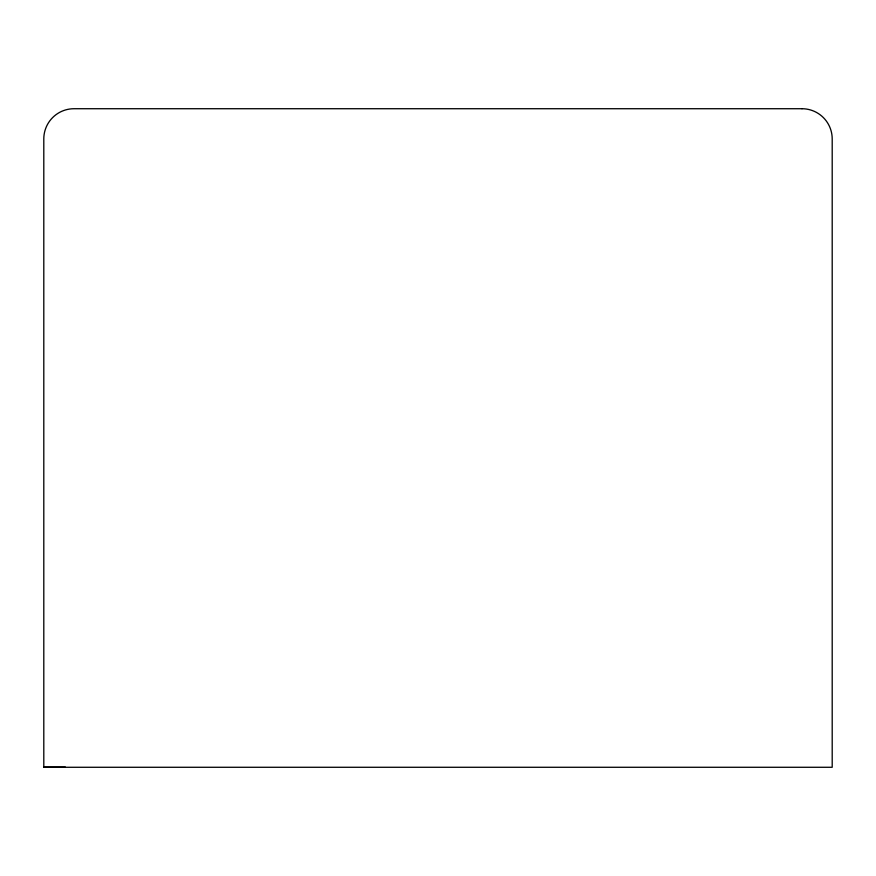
<?xml version="1.0" encoding="UTF-8"?>
<svg xmlns="http://www.w3.org/2000/svg" width="876" height="876" viewBox="0 0 876 876"><rect width="100%" height="100%" fill="white"/><g stroke="black" fill="none" stroke-linecap="round" stroke-linejoin="round"><path stroke-width="1.31" d="M43.8 767.08L65.382 767.08M801.989 108.723L74.011 108.723A30.211 30.211 0 0 0 43.8 138.934L43.8 767.277L832.2 767.277L832.2 138.934A30.211 30.211 0 0 0 801.989 108.723"/></g></svg>
